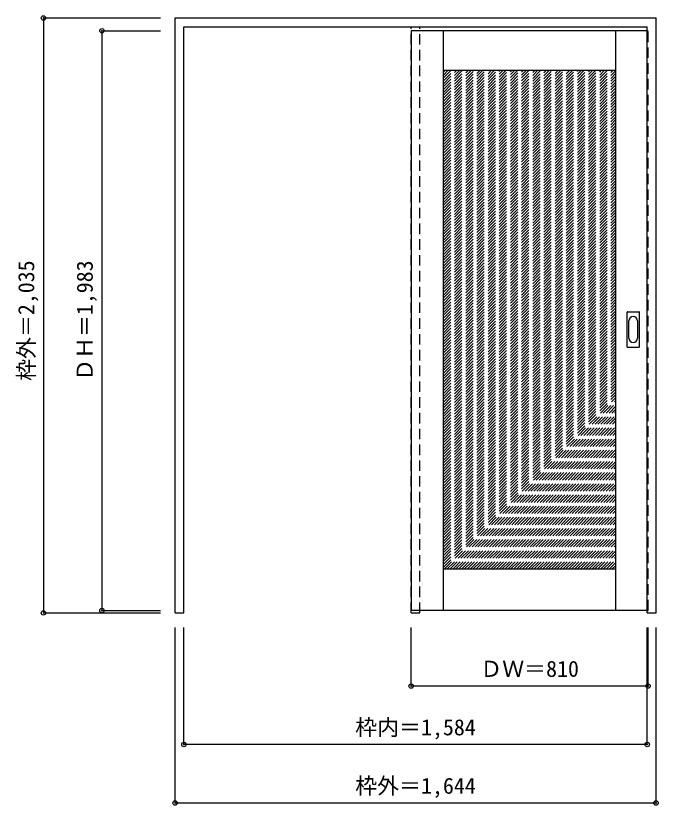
# Model space of a CAD drawing. Units: millimetres, scale not verified. Extents: x -1672 to 524, y -1524 to 1176.
import ezdxf
from ezdxf.enums import TextEntityAlignment as Align

# ---------------------------------------------------------------- set-up
doc = ezdxf.new("R2010")
doc.units = ezdxf.units.MM
doc.header["$LTSCALE"] = 30
doc.header["$PDMODE"] = 32
doc.header["$PDSIZE"] = 15
doc.linetypes.add('DASHED1', pattern=[1.8, 1.2, -0.6])
doc.layers.add('0-0', color=4, linetype='DASHED1')
doc.layers.add('0-1_寸法', color=7, linetype='Continuous')
doc.styles.add('ＭＳ ゴシック', font='')
doc.styles.get('ＭＳ ゴシック').set_extended_font_data('MS Gothic')

msp = doc.modelspace()

# ---------------------------------------------------------------- linework, layer by layer
at = {"layer": '0-0', "color": 3, "linetype": 'Continuous'}
for p, q in [((-1127.87, -866.08), (-1127.87, 1168.92)), ((-1127.87, 1168.92), (516.13, 1168.92)), ((516.13, -866.08), (516.13, 1168.92)), ((-1097.87, 1138.92), (486.13, 1138.92)), ((486.13, -866.08), (486.13, 1138.92)), ((-320.87, 1125.42), (-320.87, -857.58)), ((486.13, 1125.42), (-320.87, 1125.42)), ((-210.87, -857.8), (-210.87, 1125.2)), ((379.13, -857.8), (379.13, 1125.2)), ((-210.87, 990.2), (379.13, 990.2)), ((417.13, 43.92), (417.13, 162.92)), ((418.63, 164.42), (457.63, 164.42)), ((459.13, 43.92), (459.13, 162.92)), ((457.63, 42.42), (418.63, 42.42)), ((379.13, -716.8), (-210.87, -716.8)), ((486.13, -857.58), (-320.87, -857.58)), ((486.13, -866.08), (516.13, -866.08))]:
    msp.add_line(p, q, dxfattribs=at)
at = {"layer": '0-0'}
for p, q in [((-320.87, -866.08), (-320.87, 1138.92)), ((-290.87, -866.08), (-290.87, 1138.92)), ((-320.87, 1125.42), (-320.87, 1121.42)), ((486.13, 1125.42), (489.13, 1125.42)), ((-210.87, 409.41), (369.92, 990.2)), ((-210.87, 419.31), (360.02, 990.2)), ((-210.87, 429.21), (350.12, 990.2)), ((-210.87, 439.11), (340.22, 990.2)), ((-210.87, 449.01), (330.32, 990.2)), ((-210.87, 458.91), (320.42, 990.2)), ((-210.87, 468.81), (310.52, 990.2)), ((-210.87, 478.7), (300.62, 990.2)), ((-210.87, 488.6), (290.72, 990.2)), ((-210.87, 498.5), (280.82, 990.2)), ((-210.87, 508.4), (270.93, 990.2)), ((-210.87, 518.3), (261.03, 990.2)), ((-210.87, 528.2), (251.13, 990.2)), ((-210.87, 538.1), (241.23, 990.2)), ((-210.87, 548), (231.33, 990.2)), ((-210.87, 557.9), (221.43, 990.2)), ((-210.87, 567.8), (211.53, 990.2)), ((-210.87, 577.7), (201.63, 990.2)), ((-210.87, 587.6), (191.73, 990.2)), ((-210.87, 597.5), (181.83, 990.2)), ((-210.87, 607.4), (171.93, 990.2)), ((-210.87, 617.3), (162.03, 990.2)), ((-210.87, 627.2), (152.13, 990.2)), ((-210.87, 637.1), (142.23, 990.2)), ((-210.87, 647), (132.33, 990.2)), ((-210.87, 656.9), (122.43, 990.2)), ((-210.87, 666.79), (112.53, 990.2)), ((-210.87, 676.69), (102.63, 990.2)), ((-210.87, 686.59), (92.73, 990.2)), ((-210.87, 696.49), (82.83, 990.2)), ((-210.87, 706.39), (72.94, 990.2)), ((-210.87, 716.29), (63.04, 990.2)), ((-210.87, 726.19), (53.14, 990.2)), ((-210.87, 736.09), (43.24, 990.2)), ((-210.87, 745.99), (33.34, 990.2)), ((-210.87, 755.89), (23.44, 990.2)), ((-210.87, 765.79), (13.54, 990.2)), ((-210.87, 775.69), (3.64, 990.2)), ((-210.87, 785.59), (-6.26, 990.2)), ((-210.87, 795.49), (-16.16, 990.2)), ((-210.87, 805.39), (-26.06, 990.2)), ((-210.87, 815.29), (-35.96, 990.2)), ((-210.87, 825.19), (-45.86, 990.2)), ((-210.87, 835.09), (-55.76, 990.2)), ((-210.87, 844.99), (-65.66, 990.2)), ((-210.87, 854.89), (-75.56, 990.2)), ((-210.87, 864.78), (-85.46, 990.2)), ((-210.87, 874.68), (-95.36, 990.2)), ((-210.87, 884.58), (-105.26, 990.2)), ((-210.87, 894.48), (-115.16, 990.2)), ((-210.87, 904.38), (-125.05, 990.2)), ((-210.87, 914.28), (-134.95, 990.2)), ((-210.87, 924.18), (-144.85, 990.2)), ((-210.87, 934.08), (-154.75, 990.2)), ((-210.87, 943.98), (-164.65, 990.2)), ((-210.87, 953.88), (-174.55, 990.2)), ((-210.87, 963.78), (-184.45, 990.2)), ((-210.87, 973.68), (-194.35, 990.2)), ((-210.87, 983.58), (-204.25, 990.2)), ((-210.87, 399.51), (379.13, 989.51)), ((-210.87, 389.61), (379.13, 979.61)), ((-210.87, 379.71), (379.13, 969.71)), ((-210.87, 369.81), (379.13, 959.81)), ((-210.87, 359.91), (379.13, 949.91)), ((-210.87, 350.01), (379.13, 940.01)), ((-210.87, 340.11), (379.13, 930.11)), ((-210.87, 330.21), (379.13, 920.21)), ((-210.87, 320.31), (379.13, 910.31)), ((-210.87, 310.41), (379.13, 900.41)), ((-210.87, 300.51), (379.13, 890.51)), ((-210.87, 290.61), (379.13, 880.61)), ((-210.87, 280.71), (379.13, 870.71)), ((-210.87, 270.82), (379.13, 860.82)), ((-210.87, 260.92), (379.13, 850.92)), ((-210.87, 251.02), (379.13, 841.02)), ((-210.87, 241.12), (379.13, 831.12)), ((-210.87, 231.22), (379.13, 821.22)), ((-210.87, 221.32), (379.13, 811.32)), ((-210.87, 211.42), (379.13, 801.42)), ((-210.87, 201.52), (379.13, 791.52)), ((-210.87, 191.62), (379.13, 781.62)), ((-210.87, 181.72), (379.13, 771.72)), ((-210.87, 171.82), (379.13, 761.82)), ((-210.87, 161.92), (379.13, 751.92)), ((-210.87, 152.02), (379.13, 742.02)), ((-210.87, 142.12), (379.13, 732.12)), ((-210.87, 132.22), (379.13, 722.22)), ((-210.87, 122.32), (379.13, 712.32)), ((-210.87, 112.42), (379.13, 702.42)), ((-210.87, 102.52), (379.13, 692.52)), ((-210.87, 92.62), (379.13, 682.62)), ((-210.87, 82.72), (379.13, 672.72)), ((-210.87, 72.83), (379.13, 662.83)), ((-210.87, 62.93), (379.13, 652.93)), ((-210.87, 53.03), (379.13, 643.03)), ((-210.87, 43.13), (379.13, 633.13)), ((-210.87, 33.23), (379.13, 623.23)), ((-210.87, 23.33), (379.13, 613.33)), ((-210.87, 13.43), (379.13, 603.43)), ((-210.87, 3.53), (379.13, 593.53)), ((-210.87, -6.37), (379.13, 583.63)), ((-210.87, -16.27), (379.13, 573.73)), ((-210.87, -26.17), (379.13, 563.83)), ((-210.87, -36.07), (379.13, 553.93)), ((-210.87, -45.97), (379.13, 544.03)), ((-210.87, -55.87), (379.13, 534.13)), ((-210.87, -65.77), (379.13, 524.23)), ((-210.87, -75.67), (379.13, 514.33)), ((-210.87, -85.57), (379.13, 504.43)), ((-210.87, -95.47), (379.13, 494.53)), ((-210.87, -105.37), (379.13, 484.63)), ((-210.87, -115.27), (379.13, 474.73)), ((-210.87, -125.16), (379.13, 464.84)), ((-210.87, -135.06), (379.13, 454.94)), ((-210.87, -144.96), (379.13, 445.04)), ((-210.87, -154.86), (379.13, 435.14)), ((-210.87, -164.76), (379.13, 425.24)), ((-210.87, -174.66), (379.13, 415.34)), ((-210.87, -184.56), (379.13, 405.44)), ((-210.87, -194.46), (379.13, 395.54)), ((-210.87, -204.36), (379.13, 385.64)), ((-210.87, -214.26), (379.13, 375.74)), ((-210.87, -224.16), (379.13, 365.84)), ((-210.87, -234.06), (379.13, 355.94)), ((-210.87, -243.96), (379.13, 346.04)), ((-210.87, -253.86), (379.13, 336.14)), ((-210.87, -263.76), (379.13, 326.24)), ((-210.87, -273.66), (379.13, 316.34)), ((-210.87, -283.56), (379.13, 306.44)), ((-210.87, -293.46), (379.13, 296.54)), ((-210.87, -303.36), (379.13, 286.64)), ((-210.87, -313.26), (379.13, 276.74)), ((-210.87, -323.15), (379.13, 266.85)), ((-210.87, -333.05), (379.13, 256.95)), ((-210.87, -342.95), (379.13, 247.05)), ((-210.87, -352.85), (379.13, 237.15)), ((-210.87, -362.75), (379.13, 227.25)), ((-210.87, -372.65), (379.13, 217.35)), ((-210.87, -382.55), (379.13, 207.45)), ((-210.87, -392.45), (379.13, 197.55)), ((-210.87, -402.35), (379.13, 187.65)), ((-210.87, -412.25), (379.13, 177.75)), ((-210.87, -422.15), (379.13, 167.85)), ((-210.87, -432.05), (379.13, 157.95)), ((-210.87, -441.95), (379.13, 148.05)), ((-210.87, -451.85), (379.13, 138.15)), ((-210.87, -461.75), (379.13, 128.25)), ((-210.87, -471.65), (379.13, 118.35)), ((-210.87, -481.55), (379.13, 108.45)), ((-210.87, -491.45), (379.13, 98.55)), ((-210.87, -501.35), (379.13, 88.65)), ((-210.87, -511.24), (379.13, 78.76)), ((-210.87, -521.14), (379.13, 68.86)), ((-210.87, -531.04), (379.13, 58.96)), ((-210.87, -540.94), (379.13, 49.06)), ((-210.87, -550.84), (379.13, 39.16)), ((-210.87, -560.74), (379.13, 29.26)), ((-210.87, -570.64), (379.13, 19.36)), ((-210.87, -580.54), (379.13, 9.46)), ((-210.87, -590.44), (379.13, -0.44)), ((-210.87, -600.34), (379.13, -10.34)), ((-210.87, -610.24), (379.13, -20.24)), ((-210.87, -620.14), (379.13, -30.14)), ((-210.87, -630.04), (379.13, -40.04)), ((-210.87, -639.94), (379.13, -49.94)), ((-210.87, -649.84), (379.13, -59.84)), ((-210.87, -659.74), (379.13, -69.74)), ((-210.87, -669.64), (379.13, -79.64)), ((-210.87, -679.54), (379.13, -89.54)), ((-210.87, -689.44), (379.13, -99.44)), ((-210.87, -699.34), (379.13, -109.34)), ((-210.87, -709.23), (379.13, -119.23)), ((-208.54, -716.8), (379.13, -129.13)), ((-198.64, -716.8), (379.13, -139.03)), ((-188.74, -716.8), (379.13, -148.93)), ((-178.84, -716.8), (379.13, -158.83)), ((-168.94, -716.8), (379.13, -168.73)), ((-159.04, -716.8), (379.13, -178.63)), ((-149.14, -716.8), (379.13, -188.53)), ((-139.24, -716.8), (379.13, -198.43)), ((-129.34, -716.8), (379.13, -208.33)), ((-119.44, -716.8), (379.13, -218.23)), ((-109.54, -716.8), (379.13, -228.13)), ((-99.64, -716.8), (379.13, -238.03)), ((-89.74, -716.8), (379.13, -247.93)), ((-79.84, -716.8), (379.13, -257.83)), ((-69.94, -716.8), (379.13, -267.73)), ((-60.05, -716.8), (379.13, -277.63)), ((-50.15, -716.8), (379.13, -287.53)), ((-40.25, -716.8), (379.13, -297.43)), ((-30.35, -716.8), (379.13, -307.33)), ((-20.45, -716.8), (379.13, -317.22)), ((-10.55, -716.8), (379.13, -327.12)), ((-0.65, -716.8), (379.13, -337.02)), ((9.25, -716.8), (379.13, -346.92)), ((19.15, -716.8), (379.13, -356.82)), ((29.05, -716.8), (379.13, -366.72)), ((38.95, -716.8), (379.13, -376.62)), ((48.85, -716.8), (379.13, -386.52)), ((58.75, -716.8), (379.13, -396.42)), ((68.65, -716.8), (379.13, -406.32)), ((78.55, -716.8), (379.13, -416.22)), ((88.45, -716.8), (379.13, -426.12)), ((98.35, -716.8), (379.13, -436.02)), ((108.25, -716.8), (379.13, -445.92)), ((118.15, -716.8), (379.13, -455.82)), ((128.05, -716.8), (379.13, -465.72)), ((137.94, -716.8), (379.13, -475.62)), ((147.84, -716.8), (379.13, -485.52)), ((157.74, -716.8), (379.13, -495.42)), ((167.64, -716.8), (379.13, -505.32)), ((177.54, -716.8), (379.13, -515.21)), ((187.44, -716.8), (379.13, -525.11)), ((197.34, -716.8), (379.13, -535.01)), ((207.24, -716.8), (379.13, -544.91)), ((217.14, -716.8), (379.13, -554.81)), ((227.04, -716.8), (379.13, -564.71)), ((236.94, -716.8), (379.13, -574.61)), ((246.84, -716.8), (379.13, -584.51)), ((256.74, -716.8), (379.13, -594.41)), ((266.64, -716.8), (379.13, -604.31)), ((276.54, -716.8), (379.13, -614.21)), ((286.44, -716.8), (379.13, -624.11)), ((296.34, -716.8), (379.13, -634.01)), ((306.24, -716.8), (379.13, -643.91)), ((316.14, -716.8), (379.13, -653.81)), ((326.04, -716.8), (379.13, -663.71)), ((335.93, -716.8), (379.13, -673.61)), ((345.83, -716.8), (379.13, -683.51)), ((355.73, -716.8), (379.13, -693.41)), ((365.63, -716.8), (379.13, -703.31)), ((375.53, -716.8), (379.13, -713.2)), ((-320.87, -866.08), (-290.87, -866.08))]:
    msp.add_line(p, q, dxfattribs=at)
at = {"layer": '0-0', "color": 7, "linetype": 'Continuous'}
for p, q in [((423.13, 73.82), (423.13, 133.02)), ((453.13, 133.02), (453.13, 73.82))]:
    msp.add_line(p, q, dxfattribs=at)
at = {"layer": '0-0', "color": 3, "linetype": 'Continuous'}
msp.add_lwpolyline([(-1127.87, -866.08), (-1097.87, -866.08), (-1097.87, 1138.92)], dxfattribs=at)
at = {"layer": '0-0'}
msp.add_lwpolyline([(486.13, -857.58), (489.13, -857.58), (489.13, 1125.42)], dxfattribs=at)
at = {"layer": '0-0', "color": 3, "linetype": 'Continuous'}
for centre, start, end in [((418.63, 162.92), 90, 180), ((457.63, 162.92), 0, 90), ((418.63, 43.92), 180, 270), ((457.63, 43.92), 270, 0)]:
    msp.add_arc(centre, 1.5, start, end, dxfattribs=at)
at = {"layer": '0-0', "color": 7, "linetype": 'Continuous'}
for centre, start, end in [((438.13, 133.02), 0, 180), ((438.13, 73.82), 180, 0)]:
    msp.add_arc(centre, 15, start, end, dxfattribs=at)
at = {"layer": '0-1_寸法', "color": 4}
for p, q in [((-1577.87, 1168.92), (-1577.87, -866.08)), ((-1577.87, 1168.92), (-1177.87, 1168.92)), ((-1377.87, 1125.42), (-1377.87, -857.58)), ((-1377.87, 1125.42), (-1177.87, 1125.42)), ((-1377.87, -857.58), (-1177.87, -857.58)), ((-1577.87, -866.08), (-1177.87, -866.08)), ((-320.87, -1116.08), (-320.87, -916.08)), ((486.13, -1316.08), (486.13, -916.08)), ((489.13, -1116.08), (489.13, -916.08)), ((516.13, -1516.08), (516.13, -916.08)), ((489.13, -1116.08), (-320.87, -1116.08))]:
    msp.add_line(p, q, dxfattribs=at)
for points in [[(516.13, -1516.08), (-1127.87, -1516.08), (-1127.87, -916.08)], [(486.13, -1316.08), (-1097.87, -1316.08), (-1097.87, -916.08)]]:
    msp.add_lwpolyline(points, dxfattribs=at)
at = {"layer": '0-1_寸法'}
for p in [(-1577.87, 1168.92), (-1377.87, 1125.42), (-1577.87, -866.08), (-1377.87, -857.58), (-320.87, -1116.08), (489.13, -1116.08), (-1097.87, -1316.08), (486.13, -1316.08), (-1127.87, -1516.08), (516.13, -1516.08)]:
    msp.add_point(p, dxfattribs=at)

# ---------------------------------------------------------------- texts
at = {"layer": '0-1_寸法', "style": 'ＭＳ ゴシック'}
for s, p in [('枠外＝2,035', (-1592.87, -72.33)), ('ＤＨ＝1,983', (-1392.87, -72.33))]:
    msp.add_text(s, height=54.99, rotation=90, dxfattribs=at).set_placement(p, align=Align.BOTTOM_LEFT)
for s, p in [('ＤＷ＝810', (-84.62, -1101.08)), ('枠内＝1,584', (-512.12, -1301.08)), ('枠外＝1,644', (-512.12, -1501.08))]:
    msp.add_text(s, height=54.99, dxfattribs=at).set_placement(p, align=Align.BOTTOM_LEFT)

doc.saveas('drawing.dxf')
